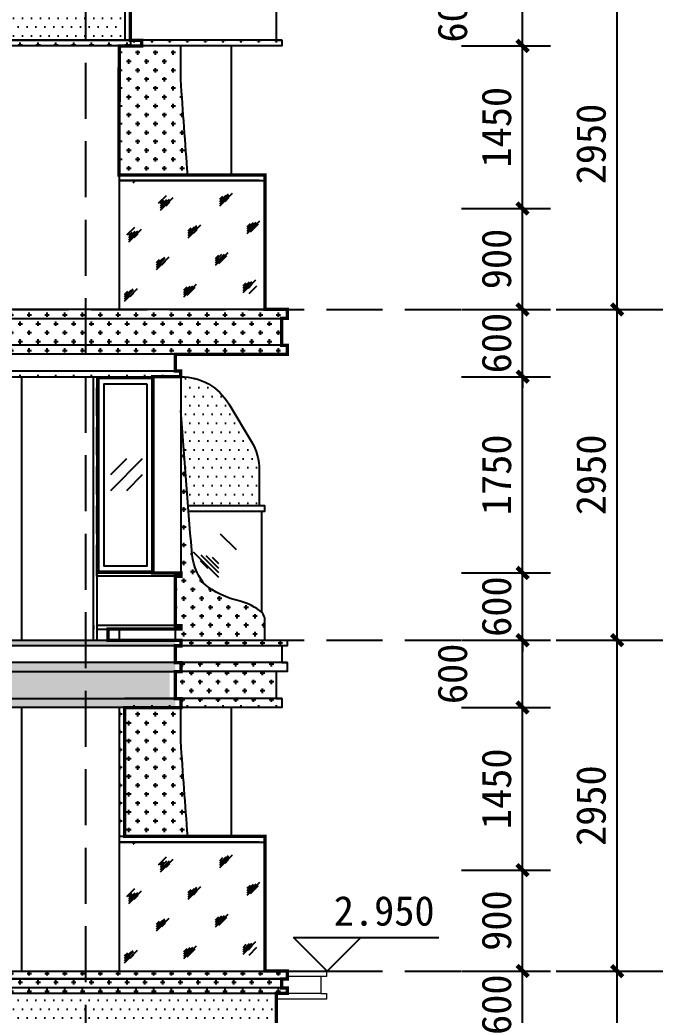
# Model space of a CAD drawing. Extents: x 646072 to 1012572, y -46617 to 16093.
# Drawn here: x 898382 to 904048, y -32995 to -24120 of the extents above; entities that cross this region are included whole.
import ezdxf

# ---------------------------------------------------------------- set-up
doc = ezdxf.new("R2010")
doc.units = 0
doc.header["$LTSCALE"] = 1000
doc.header["$MEASUREMENT"] = 0
for name, pattern in [('3#楼-HZS$0$3#楼-HZS$0$__DASH', [0.35, 0.25, -0.1]), ('3#楼-HZS$0$DOTE', [2.42, 2, -0.2, 0.02, -0.2]), ('DASH', [0.35, 0.25, -0.1])]:
    doc.linetypes.add(name, pattern=pattern)
doc.layers.get('Defpoints').update_dxf_attribs({"color": 4, "linetype": 'DASH'})
for name, color, linetype in [('3#楼-HZS$0$0-金属铝板（剖）', 7, 'Continuous'), ('3#楼-HZS$0$3#楼-HZS$0$00-看线', 251, 'Continuous'), ('3#楼-HZS$0$3#楼-HZS$0$00-立面灰色金属看线', 252, 'Continuous'), ('3#楼-HZS$0$3#楼-HZS$0$00-立面米色看线', 31, 'Continuous'), ('3#楼-HZS$0$3#楼-HZS$0$0923调整', 6, 'Continuous'), ('3#楼-HZS$0$3#楼-HZS$0$A-LINE-浅灰色铝板幕墙-填充', 115, 'Continuous'), ('3#楼-HZS$0$3#楼-HZS$0$DIM_ELEV', 3, 'Continuous'), ('3#楼-HZS$0$3#楼-HZS$0$DOTE', 1, '3#楼-HZS$0$DOTE'), ('3#楼-HZS$0$3#楼-HZS$0$ELEV-WIND', 4, 'Continuous'), ('3#楼-HZS$0$3#楼-HZS$0$PUB_DIM', 3, 'Continuous'), ('3#楼-HZS$0$3#楼-HZS$0$PUB_TEXT', 7, 'Continuous'), ('3#楼-HZS$0$3#楼-HZS$0$RAIL', 163, 'Continuous'), ('3#楼-HZS$0$3#楼-HZS$0$WINDOW', 4, 'Continuous'), ('3#楼-HZS$0$3#楼-HZS$0$填充-浅黄色铝板', 30, 'Continuous'), ('3#楼-HZS$0$3#楼-HZS$0$填充-玻璃', 150, 'Continuous'), ('3#楼-HZS$0$3#楼-HZS$0$填充-银白色铝板', 115, 'Continuous')]:
    doc.layers.add(name, color=color, linetype=linetype)
doc.layers.add('3#楼-HZS$0$3#楼-HZS$0$1#2#住宅楼 平面图$0$A-00-15-1#-PM-2F$0$00-装饰-看', color=46, linetype='Continuous', lineweight=5)
doc.styles.add('3#楼-HZS$0$3#楼-HZS$0$_TCH_DIM', font='')
doc.styles.add('3#楼-HZS$0$3#楼-HZS$0$_TCH_DIM_T3', font='')
doc.styles.get('3#楼-HZS$0$3#楼-HZS$0$_TCH_DIM').set_extended_font_data('SimSun')
doc.styles.get('3#楼-HZS$0$3#楼-HZS$0$_TCH_DIM_T3').set_extended_font_data('SimSun')
doc.dimstyles.new('3#楼-HZS$0$3#楼-HZS$0$_TCH_ARCH&&100', dxfattribs={"dimtxt": 264.345992, "dimasz": 100, "dimexe": 250, "dimexo": 300, "dimgap": 100, "dimtad": 1, "dimdec": 0, "dimzin": 0, "dimdsep": 46, "dimtxsty": '3#楼-HZS$0$3#楼-HZS$0$_TCH_DIM_T3', "dimblk": '3#楼-HZS$0$3#楼-HZS$0$_ArchTick', "dimcen": 0.09, "dimclrt": 7, "dimazin": 2, "dimtfac": 1, "dimtdec": 0, "dimtix": 1, "dimtmove": 2, "dimatfit": 3, "dimfxl": 100, "dimtolj": 1, "dimtzin": 0, "dimarcsym": 0})
pattern_1 = [(0, (0, 0), (79.375, 79.375), [39.6875, -119.0625]), (90, (19.84, -19.84), (-79.375, 79.375), [39.6875, -119.0625])]

# ---------------------------------------------------------------- blocks, each defined once
blk = doc.blocks.new('3#楼-HZS$0$3#楼-HZS$0$tytutyuiytiuty')
at = {"layer": '3#楼-HZS$0$3#楼-HZS$0$ELEV-WIND', "color": 8, "linetype": '3#楼-HZS$0$3#楼-HZS$0$__DASH'}
blk.add_lwpolyline([(147924.4, -250027.8), (147424.4, -250027.8), (147424.4, -251777.8), (147924.4, -251777.8)], close=True, dxfattribs=at)
at = {"layer": '3#楼-HZS$0$3#楼-HZS$0$ELEV-WIND'}
for points in [[(147424.4, -250042.8), (147909.4, -250042.8), (147909.4, -251762.8), (147424.4, -251762.8)], [(147474.4, -250092.8), (147859.4, -250092.8), (147859.4, -251712.8), (147474.4, -251712.8)]]:
    blk.add_lwpolyline(points, close=True, dxfattribs=at)
blk = doc.blocks.new('3#楼-HZS$0$3#楼-HZS$0$ytrhgff')
at = {"color": 8, "elevation": 0}
for points in [[(237774.1, -156602.3), (238124.1, -156602.3), (238124.1, -156652.3), (238074.1, -156652.3), (238074.1, -156802.3), (238124.1, -156802.3), (238124.1, -156852.3), (237674.1, -156852.3)], [(238074.1, -156652.3), (237774.1, -156652.3)], [(238074.1, -156802.3), (237774.1, -156802.3)]]:
    blk.add_lwpolyline(points, dxfattribs=at)
blk = doc.blocks.new('3#楼-HZS$0$3#楼-HZS$0$sz0fg4+df980j')
at = {"layer": '3#楼-HZS$0$3#楼-HZS$0$填充-浅黄色铝板'}
h = blk.add_hatch(dxfattribs=at)
h.set_pattern_fill('CROSS', color=250, scale=50)
h.set_pattern_definition([(0, (-1726747.75, 153735.96), (79.375, 79.375), [39.6875, -119.0625]), (90, (-1726727.905, 153716.12), (-79.375, 79.375), [39.6875, -119.0625])])
h.paths.add_polyline_path([(50, 5950), (1400, 5950), (1400, 5900), (50, 5900)])
h = blk.add_hatch(dxfattribs=at)
h.set_pattern_fill('CROSS', color=250, scale=50)
h.set_pattern_definition([(0, (-1125274.92, 45994), (79.375, 79.375), [39.6875, -119.0625]), (90, (-1125255.075, 45974.16), (-79.375, 79.375), [39.6875, -119.0625])])
edge = h.paths.add_edge_path()
edge.add_line((888.2, 4750), (1499.9, 4750))
edge.add_line((1499.9, 4750), (1499.9, 5900))
edge.add_line((1499.9, 5900), (950, 5900))
edge.add_line((950, 5900), (950, 5600))
edge.add_arc((-117825.4, 13814), 119059.1, 355.633813, 356.043929, ccw=False)
h = blk.add_hatch(dxfattribs=at)
h.set_pattern_fill('CROSS', color=250, scale=50)
h.set_pattern_definition([(0, (-1126718.565, 40094.04), (79.375, 79.375), [39.6875, -119.0625]), (90, (-1126698.72, 40074.195), (-79.375, 79.375), [39.6875, -119.0625])])
edge = h.paths.add_edge_path()
edge.add_line((949.5, 2700), (949.5, 1170))
edge.add_line((949.5, 1170), (1000, 1170))
edge.add_line((1000, 1170), (1000, 730))
edge.add_line((1000, 730), (950, 730))
edge.add_line((950, 730), (950, 700))
edge.add_line((950, 700), (1000, 700))
edge.add_line((1000, 700), (1000, 600))
edge.add_line((1000, 600), (199.5, 600))
edge.add_line((199.5, 600), (199.5, 800))
edge.add_arc((394.3, 721.6), 210, 502.4596, 518.06381, ccw=False)
edge.add_arc((544.1, 470.5), 493.7, 464.66281, 489.84925, ccw=False)
edge.add_arc((271.7, 1661.3), 728.2, 281.67877, 310.73664)
edge.add_arc((327.5, 1426.2), 525.6, 322.94713, 357.14863)
edge.add_arc((-117826, 10914.1), 119059.1, 355.416594, 356.043929)
h = blk.add_hatch(dxfattribs=at)
h.set_pattern_fill('CROSS', color=250, scale=50)
h.set_pattern_definition([(0, (-845321.5, 32553), (79.375, 79.375), [39.6875, -119.0625]), (90, (-845301.655, 32533.15), (-79.375, 79.375), [39.6875, -119.0625])])
h.paths.add_polyline_path([(950, 550), (0, 550), (0, 600), (950, 600)])
h = blk.add_hatch(dxfattribs=at)
h.set_pattern_fill('CROSS', color=250, scale=50)
h.set_pattern_definition([(0, (-845321.5, 32603), (79.375, 79.375), [39.6875, -119.0625]), (90, (-845301.655, 32583.15), (-79.375, 79.375), [39.6875, -119.0625])])
h.paths.add_polyline_path([(0, 400), (0, 320), (100, 320), (100, 80), (50, 80), (50, 0), (950, 0), (950, 80), (1000, 80), (1000, 320), (950, 320), (950, 400)])
h = blk.add_hatch(dxfattribs=at)
h.set_pattern_fill('CROSS', color=250, scale=50)
h.set_pattern_definition([(0, (-1726747.75, 147785.96), (79.375, 79.375), [39.6875, -119.0625]), (90, (-1726727.905, 147766.12), (-79.375, 79.375), [39.6875, -119.0625])])
h.paths.add_polyline_path([(50, 50), (1400, 50), (1400, 0), (50, 0)])
h = blk.add_hatch(dxfattribs=at)
h.set_pattern_fill('CROSS', color=250, scale=50)
h.set_pattern_definition([(0, (-1125274.92, 40094), (79.375, 79.375), [39.6875, -119.0625]), (90, (-1125255.075, 40074.16), (-79.375, 79.375), [39.6875, -119.0625])])
edge = h.paths.add_edge_path()
edge.add_line((888.2, -1150), (1499.9, -1150))
edge.add_line((1499.9, -1150), (1499.9, 0))
edge.add_line((1499.9, 0), (950, 0))
edge.add_line((950, 0), (950, -300))
edge.add_arc((-117825.4, 7914), 119059.1, 355.633813, 356.043929, ccw=False)
at = {"layer": '3#楼-HZS$0$3#楼-HZS$0$填充-玻璃'}
h = blk.add_hatch(dxfattribs=at)
h.set_pattern_fill('玻璃1', color=250, scale=100)
h.set_pattern_definition([(45, (-845321.5, 32643), (-489.8836, 489.8836), [224, -576]), (45, (-845225.5, 32683), (-489.8836, 489.8836), [96, -704]), (45, (-845321.5, 32683), (-489.8836, 489.8836), [160, -640]), (45, (-845273.5, 32643), (537.40115, -537.40115), [200, -600]), (45, (-845321.5, 32603), (-489.8836, 489.8836), [320, -480]), (45, (-845321.5, 32723), (-489.8836, 489.8836), [80, -720])])
h.paths.add_polyline_path([(881, 1750), (230, 1750), (230, 851.4, -0.108835), (419.1, 948.1, 0.127473), (746.9, 1109.5, 0.15035), (852.4, 1400, 0.000797)])
at = {"layer": '3#楼-HZS$0$3#楼-HZS$0$填充-银白色铝板'}
h = blk.add_hatch(dxfattribs=at)
h.set_pattern_fill('DOTS', color=250, scale=50)
h.set_pattern_definition([(0, (-1726747.75, 147702.9), (39.6875, 79.375), [0, -79.375])])
edge = h.paths.add_edge_path()
edge.add_arc((950, 2450), 500, 90, 148.96903)
edge.add_line((521.6, 2707.8), (321, 2374.4))
edge.add_arc((749.5, 2116.6), 500, 148.96903, 180)
edge.add_line((249.5, 2116.6), (249.5, 1800))
edge.add_line((249.5, 1800), (885, 1800))
edge.add_arc((4126.3, 1793.2), 3241.3, 171.26, 179.87903, ccw=False)
edge.add_arc((5344.2, 2436.3), 4424.1, 173.33244, 181.95146, ccw=False)
at = {"layer": '3#楼-HZS$0$3#楼-HZS$0$00-看线'}
for p, q in [((950, 5600), (950, 5900)), ((950, -300), (950, 0))]:
    blk.add_line(p, q, dxfattribs=at)
for points in [[(1000, 6500), (0, 6500), (0, 6430), (50, 6430), (50, 6350), (0, 6350), (0, 6300), (100, 6300), (100, 5950), (50, 5950), (50, 5900), (1450.2, 5900)], [(500, 5900), (500, 4750)], [(230, 1750), (230, 851.4)], [(1000, 600), (0, 600), (0, 550), (50, 550), (50, 400), (0, 400), (0, 320), (100, 320), (100, 80), (50, 80), (50, 0), (1450.2, 0)], [(500, 0), (500, -1150)]]:
    blk.add_lwpolyline(points, dxfattribs=at)
at = {"layer": '3#楼-HZS$0$3#楼-HZS$0$00-看线', "elevation": 0}
for points in [[(50, 5950), (1450.2, 5950)], [(881, 1750), (200, 1750), (200, 1800), (885, 1800)], [(0, 550), (1000, 550)], [(0, 400), (1000, 400)], [(50, 80), (1450.2, 80)]]:
    blk.add_lwpolyline(points, dxfattribs=at)
at = {"layer": '3#楼-HZS$0$3#楼-HZS$0$00-看线'}
for points in [[(888.2, 4750, 0.001789), (950, 5600), (950, 5600), (950, 5600)], [(199.5, 600), (199.5, 800, -0.007705), (199.5, 800, -0.068192), (227.7, 849.5, -0.110341), (419.1, 948.1), (419.1, 948.1), (419.1, 948.1, 0.127473), (746.9, 1109.5), (746.9, 1109.5, 0.15035), (852.4, 1400, 0.002846), (949.5, 2650), (949.5, 2650), (949.5, 2650)], [(888.2, -1150, 0.001789), (950, -300), (950, -300), (950, -300)]]:
    blk.add_lwpolyline(points, format="xyb", dxfattribs=at)
at = {"layer": '3#楼-HZS$0$3#楼-HZS$0$00-看线', "color": 250}
blk.add_lwpolyline([(950, 2950), (950, 1170), (1000, 1170), (1000, 730), (950, 730), (950, 700), (1000, 700), (1000, 600), (199.5, 600)], dxfattribs=at)
at = {"layer": '3#楼-HZS$0$3#楼-HZS$0$00-看线', "elevation": 0}
blk.add_lwpolyline([(950, 2950, 0.263134), (521.6, 2707.8), (321, 2374.4, 0.136232), (249.5, 2116.6), (249.5, 1800)], format="xyb", dxfattribs=at)
at = {"layer": '3#楼-HZS$0$3#楼-HZS$0$00-看线', "color": 250, "elevation": 0}
blk.add_lwpolyline([(0, 320), (1000, 320)], dxfattribs=at)
blk = doc.blocks.new('3#楼-HZS$0$3#楼-HZS$0$d+f9g5j04+9k0')
at = {"color": 7, "const_width": 30}
blk.add_lwpolyline([(427708.2, -1115.7), (427708.2, -1465.7), (427608.2, -1465.7), (427608.2, -1515.7), (427808.2, -1515.7), (427809.2, -2665.7), (426507.9, -2665.7), (426507.9, -3865.7), (426308.6, -3865.7), (426308.6, -3945.7), (426358.6, -3945.7), (426358.6, -4185.7), (426308.6, -4185.7), (426308.6, -4265.7), (427308.7, -4265.7), (427308.7, -4415.7), (427258.7, -4415.7), (427258.7, -4465.7), (427508.2, -4465.7), (427508.2, -6215.7), (427258.2, -6215.7), (427258.2, -6245.7), (427307.9, -6245.7), (427307.9, -6685.7), (427257.9, -6685.7), (427257.9, -6715.7), (427908, -6715.7), (427908, -6815.5), (427257.9, -6815.5), (427257.9, -6865.7), (427307.9, -6865.7), (427307.9, -7015.7), (427257.9, -7015.7), (427257.9, -7095.7), (427307.9, -7095.7), (427307.9, -7335.7), (427257.9, -7335.7), (427257.9, -7415.7), (427758.2, -7415.7), (427758.2, -8565.7), (426507.9, -8565.7), (426507.9, -9765.7), (426308.3, -9765.7), (426308.3, -9835.7), (426357.9, -9835.7), (426357.9, -9915.7), (426308.3, -9915.7), (426308.3, -9965.7), (426407.9, -9965.7), (426407.9, -10315.7)], dxfattribs=at)
blk = doc.blocks.new('3#楼-HZS$0$3#楼-HZS$0$+sdfg5+sd8j5')
at = {"color": 8, "elevation": 0}
for points in [[(859987.3, -30386.6), (859845.9, -30528)], [(860128.8, -30386.6), (859845.9, -30669.4)], [(860128.8, -30528), (859987.3, -30669.4)]]:
    blk.add_lwpolyline(points, dxfattribs=at)
blk = doc.blocks.new('3#楼-HZS$0$jjhgjgkiyuiy')
at = {"layer": '3#楼-HZS$0$3#楼-HZS$0$A-LINE-浅灰色铝板幕墙-填充'}
h = blk.add_hatch(dxfattribs=at)
h.set_pattern_fill('DOTS', color=256, scale=50)
h.set_pattern_definition([(0, (0, -11800), (39.6875, 79.375), [0, -79.375])])
h.paths.add_polyline_path([(894417.3, 35448.2), (899367.4, 35448.2), (899367.4, 35098.2), (894417.3, 35098.2)])
h = blk.add_hatch(dxfattribs=at)
h.set_pattern_fill('DOTS', color=256, scale=50)
h.set_pattern_definition([(0, (0, 0), (39.6875, 79.375), [0, -79.375])])
h.paths.add_polyline_path([(894717.4, 26248.2), (894717.4, 26348.2), (898667.4, 26348.2), (898667.4, 26248.2), (900667.3, 26248.2), (900667.3, 26598.2), (894417.3, 26598.2), (894417.3, 26248.2)])
at = {"layer": '3#楼-HZS$0$3#楼-HZS$0$填充-浅黄色铝板'}
h = blk.add_hatch(dxfattribs=at)
h.set_pattern_fill('CROSS', color=30, scale=50)
h.set_pattern_definition([(0, (0, -11800), (79.375, 79.375), [39.6875, -119.0625]), (90, (19.84, -11819.84), (-79.375, 79.375), [39.6875, -119.0625])])
h.paths.add_polyline_path([(894417.3, 35648.2), (899817.4, 35648.2), (899817.4, 35578.2), (894417.3, 35578.2)])
h.paths.add_polyline_path([(894417.3, 35578.2), (899767.4, 35578.2), (899767.4, 35498.2), (894417.3, 35498.2)])
h.paths.add_polyline_path([(894417.3, 35498.2), (899817.4, 35498.2), (899817.4, 35448.2), (899367.4, 35448.2), (894417.3, 35448.2)])
h.paths.add_polyline_path([(894417.3, 35098.2), (899367.4, 35098.2), (899367.4, 35048.2), (894417.3, 35048.2)])
h = blk.add_hatch(dxfattribs=at)
h.set_pattern_fill('CROSS', color=30, scale=50)
h.set_pattern_definition(pattern_1)
h.paths.add_polyline_path([(894337.3, 35048.2), (894417.3, 35048.2), (894417.3, 33624.6), (894417.3, 32998.2, 0.414214), (894717.3, 32698.2), (900767.3, 32698.2), (900767.3, 32618.2), (894717.3, 32618.2, -0.414214), (894337.3, 32998.2), (894337.3, 33624.6)], flags=17)
h.paths.add_polyline_path([(894097.3, 33624.6), (894097.3, 35048.2), (894337.3, 35048.2), (894337.3, 33624.6), (894337.3, 32998.2, 0.414214), (894717.3, 32618.2), (900717.3, 32618.2), (900717.3, 32378.2), (894717.3, 32378.2, -0.414214), (894097.3, 32998.2)], flags=17)
h.paths.add_polyline_path([(894017.3, 32998.2), (894017.3, 33624.6), (894017.3, 35048.2), (894097.3, 35048.2), (894097.3, 33624.6), (894097.3, 32998.2, 0.414214), (894717.3, 32378.2), (900717.3, 32378.2), (900767.3, 32378.2), (900767.3, 32298.2), (899817.3, 32298.2), (894717.3, 32298.2, -0.414214)])
h.paths.add_polyline_path([(894017.3, 32798.2), (894017.3, 32998.2, 0.116582), (894091.4, 32684.8, 0.36373), (894731.4, 32148.2), (899817.3, 32148.2), (899817.3, 32098.2), (894717.3, 32098.2, -0.414214)])
h = blk.add_hatch(dxfattribs=at)
h.set_pattern_fill('CROSS', color=30, scale=50)
h.set_pattern_definition(pattern_1)
edge = h.paths.add_edge_path()
edge.add_line((894717.3, 29748.2), (899767.3, 29748.2))
edge.add_line((899767.3, 29748.2), (899767.3, 29698.2))
edge.add_line((899767.3, 29698.2), (894731.4, 29698.2))
edge.add_arc((894731.4, 29048.2), 650, 90, 169.9513)
edge.add_arc((894717.3, 28848.2), 700, 153.40147, 180)
edge.add_line((894017.3, 28848.2), (894017.3, 29048.2))
edge.add_arc((894717.3, 29048.2), 700, 90, 180, ccw=False)
edge = h.paths.add_edge_path(flags=17)
edge.add_line((894337.3, 23748.2), (894097.3, 23748.2))
edge.add_line((894097.3, 23748.2), (894097.3, 28848.2))
edge.add_arc((894717.3, 28848.2), 620, 90, 180, ccw=False)
edge.add_line((894717.3, 29468.2), (899717.3, 29468.2))
edge.add_line((899717.3, 29468.2), (899717.3, 29228.2))
edge.add_line((899717.3, 29228.2), (894717.3, 29228.2))
edge.add_arc((894717.3, 28848.2), 380, 90, 180)
edge.add_line((894337.3, 28848.2), (894337.3, 23748.2))
edge = h.paths.add_edge_path(flags=17)
edge.add_line((894417.3, 23748.2), (894337.3, 23748.2))
edge.add_line((894337.3, 23748.2), (894337.3, 28848.2))
edge.add_arc((894717.3, 28848.2), 380, 90, 180, ccw=False)
edge.add_line((894717.3, 29228.2), (899767.3, 29228.2))
edge.add_line((899767.3, 29228.2), (899767.3, 29148.2))
edge.add_line((899767.3, 29148.2), (894717.3, 29148.2))
edge.add_arc((894717.3, 28848.2), 300, 90, 180)
edge.add_line((894417.3, 28848.2), (894417.3, 23748.2))
edge = h.paths.add_edge_path()
edge.add_line((894097.3, 23748.2), (894017.3, 23748.2))
edge.add_line((894017.3, 23748.2), (894017.3, 28848.2))
edge.add_arc((894717.3, 28848.2), 700, 90, 180, ccw=False)
edge.add_line((894717.3, 29548.2), (899767.3, 29548.2))
edge.add_line((899767.3, 29548.2), (899767.3, 29468.2))
edge.add_line((899767.3, 29468.2), (894717.3, 29468.2))
edge.add_arc((894717.3, 28848.2), 620, 90, 180)
edge.add_line((894097.3, 28848.2), (894097.3, 23748.2))
h = blk.add_hatch(dxfattribs=at)
h.set_pattern_fill('CROSS', color=30, scale=50)
h.set_pattern_definition(pattern_1)
h.paths.add_polyline_path([(894417.3, 26648.2), (894417.3, 26728.2), (900717.3, 26728.2), (900717.3, 26648.2)])
h.paths.add_polyline_path([(894417.3, 26728.2), (894417.3, 26798.2), (900767.3, 26798.2), (900767.3, 26728.2)])
h.paths.add_polyline_path([(894417.3, 26598.2), (894417.3, 26648.2), (900767.3, 26648.2), (900767.3, 26598.2)])
at = {"layer": '3#楼-HZS$0$3#楼-HZS$0$填充-玻璃'}
h = blk.add_hatch(dxfattribs=at)
h.set_pattern_fill('玻璃1', color=150, scale=50)
h.set_pattern_definition([(45, (0, -17680), (-244.94179, 244.94179), [112, -288]), (45, (48, -17660), (-244.94179, 244.94179), [48, -352]), (45, (0, -17660), (-244.94179, 244.94179), [80, -320]), (45, (24, -17680), (268.70058, -268.70058), [100, -300]), (45, (0, -17700), (-244.94179, 244.94179), [160, -240]), (45, (0, -17640), (-244.94179, 244.94179), [40, -360])])
h.paths.add_polyline_path([(900567.3, 33848.2), (899267.4, 33848.2), (899267.4, 32698.2), (900567.3, 32698.2)])
h = blk.add_hatch(dxfattribs=at)
h.set_pattern_fill('玻璃1', color=150, scale=50)
h.set_pattern_definition([(45, (0, -23580), (-244.94179, 244.94179), [112, -288]), (45, (48, -23560), (-244.94179, 244.94179), [48, -352]), (45, (0, -23560), (-244.94179, 244.94179), [80, -320]), (45, (24, -23580), (268.70058, -268.70058), [100, -300]), (45, (0, -23600), (-244.94179, 244.94179), [160, -240]), (45, (0, -23540), (-244.94179, 244.94179), [40, -360])])
h.paths.add_polyline_path([(900567.3, 27948.2), (899267.4, 27948.2), (899267.4, 26798.2), (900567.3, 26798.2)])
blk = doc.blocks.new('3#楼-HZS$0$3#楼-HZS$0$_ArchTick')
at = {"color": 0, "linetype": 'ByBlock', "const_width": 0.4}
blk.add_lwpolyline([(-0.5, -0.5), (0.5, 0.5)], dxfattribs=at)
blk = doc.blocks.new('*D809')
at = {"layer": '3#楼-HZS$0$3#楼-HZS$0$PUB_DIM', "color": 0, "lineweight": -2, "transparency": 16777216}
for p, q in [((903165.8, -23751.8), (903959.5, -23751.8)), ((903709.5, -26701.8), (903709.5, -23751.8)), ((903165.8, -26701.8), (903959.5, -26701.8))]:
    blk.add_line(p, q, dxfattribs=at)
at = {"layer": 'Defpoints', "color": 0, "transparency": 16777216}
for p in [(902865.8, -23751.8), (903709.5, -23751.8), (902865.8, -26701.8)]:
    blk.add_point(p, dxfattribs=at)
at = {"layer": '3#楼-HZS$0$3#楼-HZS$0$PUB_DIM', "color": 0, "lineweight": -2, "transparency": 16777216, "xscale": 100, "yscale": 100, "zscale": 100}
for p, rotation in [((903709.5, -23751.8), 90), ((903709.5, -26701.8), 270)]:
    blk.add_blockref('3#楼-HZS$0$3#楼-HZS$0$_ArchTick', p, dxfattribs=dict(at, rotation=rotation))
at = {"layer": '3#楼-HZS$0$3#楼-HZS$0$PUB_DIM', "color": 7, "transparency": 16777216, "insert": (903477.3, -25226.8), "char_height": 264.35, "attachment_point": 5, "rotation": 90, "style": '3#楼-HZS$0$3#楼-HZS$0$_TCH_DIM_T3'}
blk.add_mtext('\\A1;2950', dxfattribs=at)
blk = doc.blocks.new('*D810')
at = {"layer": '3#楼-HZS$0$3#楼-HZS$0$PUB_DIM', "color": 0, "lineweight": -2, "transparency": 16777216}
for p, q in [((903165.8, -26701.8), (903959.5, -26701.8)), ((903709.5, -29651.8), (903709.5, -26701.8)), ((903165.8, -29651.8), (903959.5, -29651.8))]:
    blk.add_line(p, q, dxfattribs=at)
at = {"layer": 'Defpoints', "color": 0, "transparency": 16777216}
for p in [(902865.8, -26701.8), (903709.5, -26701.8), (902865.8, -29651.8)]:
    blk.add_point(p, dxfattribs=at)
at = {"layer": '3#楼-HZS$0$3#楼-HZS$0$PUB_DIM', "color": 0, "lineweight": -2, "transparency": 16777216, "xscale": 100, "yscale": 100, "zscale": 100}
for p, rotation in [((903709.5, -26701.8), 90), ((903709.5, -29651.8), 270)]:
    blk.add_blockref('3#楼-HZS$0$3#楼-HZS$0$_ArchTick', p, dxfattribs=dict(at, rotation=rotation))
at = {"layer": '3#楼-HZS$0$3#楼-HZS$0$PUB_DIM', "color": 7, "transparency": 16777216, "insert": (903477.3, -28176.8), "char_height": 264.35, "attachment_point": 5, "rotation": 90, "style": '3#楼-HZS$0$3#楼-HZS$0$_TCH_DIM_T3'}
blk.add_mtext('\\A1;2950', dxfattribs=at)
blk = doc.blocks.new('*D811')
at = {"layer": '3#楼-HZS$0$3#楼-HZS$0$PUB_DIM', "color": 0, "lineweight": -2, "transparency": 16777216}
for p, q in [((903165.8, -29651.8), (903959.5, -29651.8)), ((903709.5, -32601.8), (903709.5, -29651.8)), ((903165.8, -32601.8), (903959.5, -32601.8))]:
    blk.add_line(p, q, dxfattribs=at)
at = {"layer": 'Defpoints', "color": 0, "transparency": 16777216}
for p in [(902865.8, -29651.8), (903709.5, -29651.8), (902865.8, -32601.8)]:
    blk.add_point(p, dxfattribs=at)
at = {"layer": '3#楼-HZS$0$3#楼-HZS$0$PUB_DIM', "color": 0, "lineweight": -2, "transparency": 16777216, "xscale": 100, "yscale": 100, "zscale": 100}
for p, rotation in [((903709.5, -29651.8), 90), ((903709.5, -32601.8), 270)]:
    blk.add_blockref('3#楼-HZS$0$3#楼-HZS$0$_ArchTick', p, dxfattribs=dict(at, rotation=rotation))
at = {"layer": '3#楼-HZS$0$3#楼-HZS$0$PUB_DIM', "color": 7, "transparency": 16777216, "insert": (903477.3, -31126.8), "char_height": 264.35, "attachment_point": 5, "rotation": 90, "style": '3#楼-HZS$0$3#楼-HZS$0$_TCH_DIM_T3'}
blk.add_mtext('\\A1;2950', dxfattribs=at)
blk = doc.blocks.new('*D812')
at = {"layer": '3#楼-HZS$0$3#楼-HZS$0$PUB_DIM', "color": 0, "lineweight": -2, "transparency": 16777216}
for p, q in [((903165.8, -32601.8), (903959.5, -32601.8)), ((903709.5, -35551.8), (903709.5, -32601.8)), ((903165.8, -35551.8), (903959.5, -35551.8))]:
    blk.add_line(p, q, dxfattribs=at)
at = {"layer": 'Defpoints', "color": 0, "transparency": 16777216}
for p in [(902865.8, -32601.8), (903709.5, -32601.8), (902865.8, -35551.8)]:
    blk.add_point(p, dxfattribs=at)
at = {"layer": '3#楼-HZS$0$3#楼-HZS$0$PUB_DIM', "color": 0, "lineweight": -2, "transparency": 16777216, "xscale": 100, "yscale": 100, "zscale": 100}
for p, rotation in [((903709.5, -32601.8), 90), ((903709.5, -35551.8), 270)]:
    blk.add_blockref('3#楼-HZS$0$3#楼-HZS$0$_ArchTick', p, dxfattribs=dict(at, rotation=rotation))
at = {"layer": '3#楼-HZS$0$3#楼-HZS$0$PUB_DIM', "color": 7, "transparency": 16777216, "insert": (903477.3, -34076.8), "char_height": 264.35, "attachment_point": 5, "rotation": 90, "style": '3#楼-HZS$0$3#楼-HZS$0$_TCH_DIM_T3'}
blk.add_mtext('\\A1;2950', dxfattribs=at)
blk = doc.blocks.new('*D815')
at = {"layer": '3#楼-HZS$0$3#楼-HZS$0$PUB_DIM', "color": 0, "lineweight": -2, "transparency": 16777216}
for p, q in [((904009.5, -6051.8), (904803.1, -6051.8)), ((904553.1, -35651.8), (904553.1, -6051.8)), ((904009.5, -35651.8), (904803.1, -35651.8))]:
    blk.add_line(p, q, dxfattribs=at)
at = {"layer": 'Defpoints', "color": 0, "transparency": 16777216}
for p in [(903709.5, -6051.8), (904553.1, -6051.8), (903709.5, -35651.8)]:
    blk.add_point(p, dxfattribs=at)
at = {"layer": '3#楼-HZS$0$3#楼-HZS$0$PUB_DIM', "color": 0, "lineweight": -2, "transparency": 16777216, "xscale": 100, "yscale": 100, "zscale": 100}
for p, rotation in [((904553.1, -6051.8), 90), ((904553.1, -35651.8), 270)]:
    blk.add_blockref('3#楼-HZS$0$3#楼-HZS$0$_ArchTick', p, dxfattribs=dict(at, rotation=rotation))
at = {"layer": '3#楼-HZS$0$3#楼-HZS$0$PUB_DIM', "color": 7, "transparency": 16777216, "insert": (904321, -20851.8), "char_height": 264.35, "attachment_point": 5, "rotation": 90, "style": '3#楼-HZS$0$3#楼-HZS$0$_TCH_DIM_T3'}
blk.add_mtext('\\A1;29600', dxfattribs=at)
blk = doc.blocks.new('*D834')
at = {"layer": '3#楼-HZS$0$3#楼-HZS$0$PUB_DIM', "color": 0, "lineweight": -2, "transparency": 16777216}
for p, q in [((902322.1, -23751.8), (903115.8, -23751.8)), ((902865.8, -24351.8), (902865.8, -23751.8)), ((902322.1, -24351.8), (903115.8, -24351.8))]:
    blk.add_line(p, q, dxfattribs=at)
at = {"layer": 'Defpoints', "color": 0, "transparency": 16777216}
for p in [(902022.1, -23751.8), (902865.8, -23751.8), (902022.1, -24351.8)]:
    blk.add_point(p, dxfattribs=at)
at = {"layer": '3#楼-HZS$0$3#楼-HZS$0$PUB_DIM', "color": 0, "lineweight": -2, "transparency": 16777216, "xscale": 100, "yscale": 100, "zscale": 100}
for p, rotation in [((902865.8, -23751.8), 90), ((902865.8, -24351.8), 270)]:
    blk.add_blockref('3#楼-HZS$0$3#楼-HZS$0$_ArchTick', p, dxfattribs=dict(at, rotation=rotation))
at = {"layer": '3#楼-HZS$0$3#楼-HZS$0$PUB_DIM', "color": 7, "transparency": 16777216, "insert": (902240.8, -24051.8), "char_height": 264.35, "attachment_point": 5, "rotation": 90, "style": '3#楼-HZS$0$3#楼-HZS$0$_TCH_DIM_T3'}
blk.add_mtext('\\A1;600', dxfattribs=at)
blk = doc.blocks.new('*D835')
at = {"layer": '3#楼-HZS$0$3#楼-HZS$0$PUB_DIM', "color": 0, "lineweight": -2, "transparency": 16777216}
for p, q in [((902322.1, -24351.8), (903115.8, -24351.8)), ((902865.8, -25801.8), (902865.8, -24351.8)), ((902322.1, -25801.8), (903115.8, -25801.8))]:
    blk.add_line(p, q, dxfattribs=at)
at = {"layer": 'Defpoints', "color": 0, "transparency": 16777216}
for p in [(902022.1, -24351.8), (902865.8, -24351.8), (902022.1, -25801.8)]:
    blk.add_point(p, dxfattribs=at)
at = {"layer": '3#楼-HZS$0$3#楼-HZS$0$PUB_DIM', "color": 0, "lineweight": -2, "transparency": 16777216, "xscale": 100, "yscale": 100, "zscale": 100}
for p, rotation in [((902865.8, -24351.8), 90), ((902865.8, -25801.8), 270)]:
    blk.add_blockref('3#楼-HZS$0$3#楼-HZS$0$_ArchTick', p, dxfattribs=dict(at, rotation=rotation))
at = {"layer": '3#楼-HZS$0$3#楼-HZS$0$PUB_DIM', "color": 7, "transparency": 16777216, "insert": (902633.6, -25076.8), "char_height": 264.35, "attachment_point": 5, "rotation": 90, "style": '3#楼-HZS$0$3#楼-HZS$0$_TCH_DIM_T3'}
blk.add_mtext('\\A1;1450', dxfattribs=at)
blk = doc.blocks.new('*D836')
at = {"layer": '3#楼-HZS$0$3#楼-HZS$0$PUB_DIM', "color": 0, "lineweight": -2, "transparency": 16777216}
for p, q in [((902322.1, -25801.8), (903115.8, -25801.8)), ((902865.8, -26701.8), (902865.8, -25801.8)), ((902322.1, -26701.8), (903115.8, -26701.8))]:
    blk.add_line(p, q, dxfattribs=at)
at = {"layer": 'Defpoints', "color": 0, "transparency": 16777216}
for p in [(902022.1, -25801.8), (902865.8, -25801.8), (902022.1, -26701.8)]:
    blk.add_point(p, dxfattribs=at)
at = {"layer": '3#楼-HZS$0$3#楼-HZS$0$PUB_DIM', "color": 0, "lineweight": -2, "transparency": 16777216, "xscale": 100, "yscale": 100, "zscale": 100}
for p, rotation in [((902865.8, -25801.8), 90), ((902865.8, -26701.8), 270)]:
    blk.add_blockref('3#楼-HZS$0$3#楼-HZS$0$_ArchTick', p, dxfattribs=dict(at, rotation=rotation))
at = {"layer": '3#楼-HZS$0$3#楼-HZS$0$PUB_DIM', "color": 7, "transparency": 16777216, "insert": (902633.6, -26251.8), "char_height": 264.35, "attachment_point": 5, "rotation": 90, "style": '3#楼-HZS$0$3#楼-HZS$0$_TCH_DIM_T3'}
blk.add_mtext('\\A1;900', dxfattribs=at)
blk = doc.blocks.new('*D837')
at = {"layer": '3#楼-HZS$0$3#楼-HZS$0$PUB_DIM', "color": 0, "lineweight": -2, "transparency": 16777216}
for p, q in [((902865.8, -26701.8), (902865.8, -26601.8)), ((902322.1, -26701.8), (903115.8, -26701.8)), ((902865.8, -27301.8), (902865.8, -26701.8)), ((902322.1, -27301.8), (903115.8, -27301.8)), ((902865.8, -27301.8), (902865.8, -27401.8))]:
    blk.add_line(p, q, dxfattribs=at)
at = {"layer": 'Defpoints', "color": 0, "transparency": 16777216}
for p in [(902022.1, -26701.8), (902865.8, -26701.8), (902022.1, -27301.8)]:
    blk.add_point(p, dxfattribs=at)
at = {"layer": '3#楼-HZS$0$3#楼-HZS$0$PUB_DIM', "color": 0, "lineweight": -2, "transparency": 16777216, "xscale": 100, "yscale": 100, "zscale": 100}
for p, rotation in [((902865.8, -26701.8), 270), ((902865.8, -27301.8), 90)]:
    blk.add_blockref('3#楼-HZS$0$3#楼-HZS$0$_ArchTick', p, dxfattribs=dict(at, rotation=rotation))
at = {"layer": '3#楼-HZS$0$3#楼-HZS$0$PUB_DIM', "color": 7, "transparency": 16777216, "insert": (902633.6, -27001.8), "char_height": 264.35, "attachment_point": 5, "rotation": 90, "style": '3#楼-HZS$0$3#楼-HZS$0$_TCH_DIM_T3'}
blk.add_mtext('\\A1;600', dxfattribs=at)
blk = doc.blocks.new('*D838')
at = {"layer": '3#楼-HZS$0$3#楼-HZS$0$PUB_DIM', "color": 0, "lineweight": -2, "transparency": 16777216}
for p, q in [((902322.1, -27301.8), (903115.8, -27301.8)), ((902865.8, -29051.8), (902865.8, -27301.8)), ((902322.1, -29051.8), (903115.8, -29051.8))]:
    blk.add_line(p, q, dxfattribs=at)
at = {"layer": 'Defpoints', "color": 0, "transparency": 16777216}
for p in [(902022.1, -27301.8), (902865.8, -27301.8), (902022.1, -29051.8)]:
    blk.add_point(p, dxfattribs=at)
at = {"layer": '3#楼-HZS$0$3#楼-HZS$0$PUB_DIM', "color": 0, "lineweight": -2, "transparency": 16777216, "xscale": 100, "yscale": 100, "zscale": 100}
for p, rotation in [((902865.8, -27301.8), 90), ((902865.8, -29051.8), 270)]:
    blk.add_blockref('3#楼-HZS$0$3#楼-HZS$0$_ArchTick', p, dxfattribs=dict(at, rotation=rotation))
at = {"layer": '3#楼-HZS$0$3#楼-HZS$0$PUB_DIM', "color": 7, "transparency": 16777216, "insert": (902633.6, -28176.8), "char_height": 264.35, "attachment_point": 5, "rotation": 90, "style": '3#楼-HZS$0$3#楼-HZS$0$_TCH_DIM_T3'}
blk.add_mtext('\\A1;1750', dxfattribs=at)
blk = doc.blocks.new('*D839')
at = {"layer": '3#楼-HZS$0$3#楼-HZS$0$PUB_DIM', "color": 0, "lineweight": -2, "transparency": 16777216}
for p, q in [((902865.8, -29051.8), (902865.8, -28951.8)), ((902322.1, -29051.8), (903115.8, -29051.8)), ((902865.8, -29651.8), (902865.8, -29051.8)), ((902322.1, -29651.8), (903115.8, -29651.8)), ((902865.8, -29651.8), (902865.8, -29751.8))]:
    blk.add_line(p, q, dxfattribs=at)
at = {"layer": 'Defpoints', "color": 0, "transparency": 16777216}
for p in [(902022.1, -29051.8), (902865.8, -29051.8), (902022.1, -29651.8)]:
    blk.add_point(p, dxfattribs=at)
at = {"layer": '3#楼-HZS$0$3#楼-HZS$0$PUB_DIM', "color": 0, "lineweight": -2, "transparency": 16777216, "xscale": 100, "yscale": 100, "zscale": 100}
for p, rotation in [((902865.8, -29051.8), 270), ((902865.8, -29651.8), 90)]:
    blk.add_blockref('3#楼-HZS$0$3#楼-HZS$0$_ArchTick', p, dxfattribs=dict(at, rotation=rotation))
at = {"layer": '3#楼-HZS$0$3#楼-HZS$0$PUB_DIM', "color": 7, "transparency": 16777216, "insert": (902633.6, -29351.8), "char_height": 264.35, "attachment_point": 5, "rotation": 90, "style": '3#楼-HZS$0$3#楼-HZS$0$_TCH_DIM_T3'}
blk.add_mtext('\\A1;600', dxfattribs=at)
blk = doc.blocks.new('*D840')
at = {"layer": '3#楼-HZS$0$3#楼-HZS$0$PUB_DIM', "color": 0, "lineweight": -2, "transparency": 16777216}
for p, q in [((902322.1, -29651.8), (903115.8, -29651.8)), ((902865.8, -30251.8), (902865.8, -29651.8)), ((902322.1, -30251.8), (903115.8, -30251.8))]:
    blk.add_line(p, q, dxfattribs=at)
at = {"layer": 'Defpoints', "color": 0, "transparency": 16777216}
for p in [(902022.1, -29651.8), (902865.8, -29651.8), (902022.1, -30251.8)]:
    blk.add_point(p, dxfattribs=at)
at = {"layer": '3#楼-HZS$0$3#楼-HZS$0$PUB_DIM', "color": 0, "lineweight": -2, "transparency": 16777216, "xscale": 100, "yscale": 100, "zscale": 100}
for p, rotation in [((902865.8, -29651.8), 90), ((902865.8, -30251.8), 270)]:
    blk.add_blockref('3#楼-HZS$0$3#楼-HZS$0$_ArchTick', p, dxfattribs=dict(at, rotation=rotation))
at = {"layer": '3#楼-HZS$0$3#楼-HZS$0$PUB_DIM', "color": 7, "transparency": 16777216, "insert": (902240.8, -29951.8), "char_height": 264.35, "attachment_point": 5, "rotation": 90, "style": '3#楼-HZS$0$3#楼-HZS$0$_TCH_DIM_T3'}
blk.add_mtext('\\A1;600', dxfattribs=at)
blk = doc.blocks.new('*D841')
at = {"layer": '3#楼-HZS$0$3#楼-HZS$0$PUB_DIM', "color": 0, "lineweight": -2, "transparency": 16777216}
for p, q in [((902322.1, -30251.8), (903115.8, -30251.8)), ((902865.8, -31701.8), (902865.8, -30251.8)), ((902322.1, -31701.8), (903115.8, -31701.8))]:
    blk.add_line(p, q, dxfattribs=at)
at = {"layer": 'Defpoints', "color": 0, "transparency": 16777216}
for p in [(902022.1, -30251.8), (902865.8, -30251.8), (902022.1, -31701.8)]:
    blk.add_point(p, dxfattribs=at)
at = {"layer": '3#楼-HZS$0$3#楼-HZS$0$PUB_DIM', "color": 0, "lineweight": -2, "transparency": 16777216, "xscale": 100, "yscale": 100, "zscale": 100}
for p, rotation in [((902865.8, -30251.8), 90), ((902865.8, -31701.8), 270)]:
    blk.add_blockref('3#楼-HZS$0$3#楼-HZS$0$_ArchTick', p, dxfattribs=dict(at, rotation=rotation))
at = {"layer": '3#楼-HZS$0$3#楼-HZS$0$PUB_DIM', "color": 7, "transparency": 16777216, "insert": (902633.6, -30976.8), "char_height": 264.35, "attachment_point": 5, "rotation": 90, "style": '3#楼-HZS$0$3#楼-HZS$0$_TCH_DIM_T3'}
blk.add_mtext('\\A1;1450', dxfattribs=at)
blk = doc.blocks.new('*D842')
at = {"layer": '3#楼-HZS$0$3#楼-HZS$0$PUB_DIM', "color": 0, "lineweight": -2, "transparency": 16777216}
for p, q in [((902322.1, -31701.8), (903115.8, -31701.8)), ((902865.8, -32601.8), (902865.8, -31701.8)), ((902322.1, -32601.8), (903115.8, -32601.8))]:
    blk.add_line(p, q, dxfattribs=at)
at = {"layer": 'Defpoints', "color": 0, "transparency": 16777216}
for p in [(902022.1, -31701.8), (902865.8, -31701.8), (902022.1, -32601.8)]:
    blk.add_point(p, dxfattribs=at)
at = {"layer": '3#楼-HZS$0$3#楼-HZS$0$PUB_DIM', "color": 0, "lineweight": -2, "transparency": 16777216, "xscale": 100, "yscale": 100, "zscale": 100}
for p, rotation in [((902865.8, -31701.8), 90), ((902865.8, -32601.8), 270)]:
    blk.add_blockref('3#楼-HZS$0$3#楼-HZS$0$_ArchTick', p, dxfattribs=dict(at, rotation=rotation))
at = {"layer": '3#楼-HZS$0$3#楼-HZS$0$PUB_DIM', "color": 7, "transparency": 16777216, "insert": (902633.6, -32151.8), "char_height": 264.35, "attachment_point": 5, "rotation": 90, "style": '3#楼-HZS$0$3#楼-HZS$0$_TCH_DIM_T3'}
blk.add_mtext('\\A1;900', dxfattribs=at)
blk = doc.blocks.new('*D843')
at = {"layer": '3#楼-HZS$0$3#楼-HZS$0$PUB_DIM', "color": 0, "lineweight": -2, "transparency": 16777216}
for p, q in [((902865.8, -32601.8), (902865.8, -32501.8)), ((902322.1, -32601.8), (903115.8, -32601.8)), ((902865.8, -33201.8), (902865.8, -32601.8)), ((902322.1, -33201.8), (903115.8, -33201.8)), ((902865.8, -33201.8), (902865.8, -33301.8))]:
    blk.add_line(p, q, dxfattribs=at)
at = {"layer": 'Defpoints', "color": 0, "transparency": 16777216}
for p in [(902022.1, -32601.8), (902865.8, -32601.8), (902022.1, -33201.8)]:
    blk.add_point(p, dxfattribs=at)
at = {"layer": '3#楼-HZS$0$3#楼-HZS$0$PUB_DIM', "color": 0, "lineweight": -2, "transparency": 16777216, "xscale": 100, "yscale": 100, "zscale": 100}
for p, rotation in [((902865.8, -32601.8), 270), ((902865.8, -33201.8), 90)]:
    blk.add_blockref('3#楼-HZS$0$3#楼-HZS$0$_ArchTick', p, dxfattribs=dict(at, rotation=rotation))
at = {"layer": '3#楼-HZS$0$3#楼-HZS$0$PUB_DIM', "color": 7, "transparency": 16777216, "insert": (902633.6, -32901.8), "char_height": 264.35, "attachment_point": 5, "rotation": 90, "style": '3#楼-HZS$0$3#楼-HZS$0$_TCH_DIM_T3'}
blk.add_mtext('\\A1;600', dxfattribs=at)

msp = doc.modelspace()

# ---------------------------------------------------------------- linework, layer by layer
at = {"layer": '3#楼-HZS$0$3#楼-HZS$0$00-立面灰色金属看线'}
for points in [[(899267.4, -24351.8), (899267.4, -26701.8)], [(898397.4, -27301.8), (898397.4, -29651.8)], [(899037.4, -29651.8), (899037.4, -27301.8)], [(899067.4, -27301.8), (899067.4, -29651.8)], [(899767.4, -29521.8), (899767.4, -29081.8)], [(899037.4, -29521.8), (899037.4, -29551.8)], [(899067.4, -29551.8), (899817.4, -29551.8), (899817.4, -29521.8), (899067.4, -29521.8)], [(899267.4, -29551.8), (899267.4, -29651.8)], [(898397.4, -30251.8), (898397.4, -32601.8)], [(899267.4, -30251.8), (899267.4, -32601.8)]]:
    msp.add_lwpolyline(points, dxfattribs=at)
msp.add_lwpolyline([(899067.4, -29081.8), (899067.4, -29051.8), (899817.4, -29051.8), (899817.4, -29081.8)], close=True, dxfattribs=at)
at = {"layer": '3#楼-HZS$0$3#楼-HZS$0$00-立面米色看线'}
for points in [[(900717.3, -27021.8), (894667.3, -27021.8, -0.414214), (894047.3, -26401.8), (894047.3, -25775.4), (894047.3, -4351.8, -0.414214), (894667.3, -3731.8), (899817.3, -3731.8), (899817.3, -3651.8), (894667.3, -3651.8, 0.414214), (893967.3, -4351.8), (893967.3, -25775.4)], [(899817.3, -27101.8), (894667.3, -27101.8, -0.414214), (893967.3, -26401.8), (893967.3, -25775.4)], [(893967.3, -26401.8), (893967.3, -26601.8, 0.414214), (894667.3, -27301.8), (899817.3, -27301.8), (899817.3, -27251.8), (894681.4, -27251.8, -0.36373), (894041.4, -26715.2, -0.36373)], [(893967.3, -30851.8), (893967.3, -30351.8, -0.414214), (894667.3, -29651.8), (899817.3, -29651.8), (899817.3, -29701.8), (894681.4, -29701.8, 0.36373), (894041.4, -30238.4, 0.36373)], [(899767.3, -29851.8), (894667.3, -29851.8, 0.414214), (893967.3, -30551.8), (893967.3, -35601.8)], [(894047.3, -35601.8), (894047.3, -30551.8, -0.414214), (894667.3, -29931.8), (899767.3, -29931.8)], [(894287.3, -35601.8), (894287.3, -30551.8, -0.414214), (894667.3, -30171.8), (899817.3, -30171.8), (899817.3, -30251.8), (894667.3, -30251.8, 0.414214), (894367.3, -30551.8), (894367.3, -35601.8)]]:
    msp.add_lwpolyline(points, format="xyb", dxfattribs=at)
msp.add_lwpolyline([(894667.3, -26701.8, -0.414214), (894367.3, -26401.8), (894367.3, -25775.4), (894367.3, -4351.8, -0.414214), (894667.3, -4051.8), (899817.3, -4051.8), (899817.3, -3971.8), (894667.3, -3971.8, 0.414214), (894287.3, -4351.8), (894287.3, -25775.4), (894287.3, -26401.8, 0.414214), (894667.3, -26781.8), (900767.3, -26781.8), (900767.3, -26701.8)], format="xyb", close=True, dxfattribs=at)
for points in [[(894367.3, -23821.8), (899767.4, -23821.8), (899767.4, -23901.8), (899817.4, -23901.8), (899817.4, -23951.8), (899317.4, -23951.8), (899317.4, -24301.8), (894367.3, -24301.8)], [(894367.3, -24301.8), (899367.4, -24301.8), (899367.4, -24351.8), (894367.3, -24351.8)], [(894967.3, -26781.8), (900717.3, -26781.8), (900717.3, -27021.8), (900767.3, -27021.8), (900767.3, -27101.8), (899817.3, -27101.8)], [(899767.4, -27251.8), (899767.4, -27101.8)], [(899817.3, -29651.8), (899817.3, -29701.8), (899767.3, -29701.8), (899767.3, -29851.8), (899817.3, -29851.8), (899817.3, -29931.8), (899767.3, -29931.8), (899767.3, -30171.8), (899817.3, -30171.8), (899817.3, -30251.8)], [(894367.3, -32601.8), (900767.3, -32601.8), (900767.3, -32671.8), (894367.3, -32671.8)], [(894367.3, -32671.8), (900717.3, -32671.8), (900717.3, -32751.8), (900767.3, -32751.8), (900767.3, -32801.8), (900667.3, -32801.8), (900667.3, -33151.8), (894367.3, -33151.8)], [(900717.3, -32751.8), (894367.3, -32751.8)], [(900667.3, -32801.8), (894367.3, -32801.8)]]:
    msp.add_lwpolyline(points, dxfattribs=at)
at = {"layer": '3#楼-HZS$0$3#楼-HZS$0$DIM_ELEV'}
for p, q in [((901122.6, -32601.8), (900822.6, -32301.8)), ((900822.6, -32301.8), (902118.6, -32301.8)), ((901122.6, -32601.8), (901422.6, -32301.8)), ((900422.6, -32601.8), (901422.6, -32601.8))]:
    msp.add_line(p, q, dxfattribs=at)
at = {"layer": '3#楼-HZS$0$3#楼-HZS$0$DOTE', "linetype": '3#楼-HZS$0$3#楼-HZS$0$__DASH', "ltscale": 2}
for p, q in [((898966.9, -2101.8, 0), (898966.9, -37215.3, 0)), ((876616.5, -26701.8), (909102.1, -26701.8)), ((876616.5, -29651.8), (909102.1, -29651.8)), ((876616.5, -32601.8), (909102.1, -32601.8))]:
    msp.add_line(p, q, dxfattribs=at)
at = {"layer": '3#楼-HZS$0$3#楼-HZS$0$RAIL'}
for points in [[(900517.3, -25501.8), (899266.3, -25501.8)], [(900517.3, -25551.8), (899266.3, -25551.8)], [(900517.3, -31401.8), (899266.3, -31401.8)], [(900517.3, -31451.8), (899266.3, -31451.8)]]:
    msp.add_lwpolyline(points, dxfattribs=at)
for points in [[(900567.3, -25501.8), (899266.3, -25501.8), (899266.3, -25551.8), (900567.3, -25551.8)], [(900567.3, -31401.8), (899266.3, -31401.8), (899266.3, -31451.8), (900567.3, -31451.8)]]:
    msp.add_lwpolyline(points, close=True, dxfattribs=at)
at = {"layer": '3#楼-HZS$0$3#楼-HZS$0$WINDOW'}
for points in [[(900567.3, -25551.8), (900567.3, -26701.8)], [(900567.3, -31451.8), (900567.3, -32601.8)]]:
    msp.add_lwpolyline(points, dxfattribs=at)

# ---------------------------------------------------------------- block references
at = {"color": 2, "xscale": -1}
msp.add_blockref('3#楼-HZS$0$3#楼-HZS$0$d+f9g5j04+9k0', (1327076.2, -22836.1), dxfattribs=at)
at = {"xscale": -1}
msp.add_blockref('3#楼-HZS$0$3#楼-HZS$0$sz0fg4+df980j', (900767.3, -30251.8), dxfattribs=at)
msp.add_blockref('3#楼-HZS$0$3#楼-HZS$0$+sdfg5+sd8j5', (39345, 2351.2, 0))
at = {"layer": '3#楼-HZS$0$0-金属铝板（剖）'}
msp.add_blockref('3#楼-HZS$0$jjhgjgkiyuiy', (0, -59400), dxfattribs=at)
at = {"layer": '3#楼-HZS$0$3#楼-HZS$0$0923调整', "extrusion": (0, 0, -1), "zscale": -1}
msp.add_blockref('3#楼-HZS$0$3#楼-HZS$0$tytutyuiytiuty', (-1046991.8, 222726), dxfattribs=at)
at = {"layer": '3#楼-HZS$0$3#楼-HZS$0$1#2#住宅楼 平面图$0$A-00-15-1#-PM-2F$0$00-装饰-看'}
msp.add_blockref('3#楼-HZS$0$3#楼-HZS$0$ytrhgff', (662993.2, 124000.5, 0), dxfattribs=at)

# ---------------------------------------------------------------- texts
at = {"layer": '3#楼-HZS$0$3#楼-HZS$0$PUB_TEXT', "color": 7, "style": '3#楼-HZS$0$3#楼-HZS$0$_TCH_DIM'}
msp.add_text('2.950', height=264.35, dxfattribs=at).set_placement((901181.9, -32196.8))

# ---------------------------------------------------------------- dimensions: what is measured, and where the dimension line sits
at = {"layer": '3#楼-HZS$0$3#楼-HZS$0$PUB_DIM'}
for p1, p2, picture, middle in [((903709.5, -35651.8), (903709.5, -6051.8), '*D815', (904321, -20851.8)), ((902865.8, -26701.8), (902865.8, -23751.8), '*D809', (903477.3, -25226.8)), ((902022.1, -25801.8), (902022.1, -24351.8), '*D835', (902633.6, -25076.8)), ((902022.1, -26701.8), (902022.1, -25801.8), '*D836', (902633.6, -26251.8)), ((902022.1, -27301.8), (902022.1, -26701.8), '*D837', (902633.6, -27001.8)), ((902865.8, -29651.8), (902865.8, -26701.8), '*D810', (903477.3, -28176.8)), ((902022.1, -29051.8), (902022.1, -27301.8), '*D838', (902633.6, -28176.8)), ((902022.1, -29651.8), (902022.1, -29051.8), '*D839', (902633.6, -29351.8)), ((902865.8, -32601.8), (902865.8, -29651.8), '*D811', (903477.3, -31126.8)), ((902022.1, -31701.8), (902022.1, -30251.8), '*D841', (902633.6, -30976.8)), ((902022.1, -32601.8), (902022.1, -31701.8), '*D842', (902633.6, -32151.8)), ((902022.1, -33201.8), (902022.1, -32601.8), '*D843', (902633.6, -32901.8)), ((902865.8, -35551.8), (902865.8, -32601.8), '*D812', (903477.3, -34076.8))]:
    dim = msp.add_aligned_dim(p1=p1, p2=p2, distance=-843.7, dimstyle='3#楼-HZS$0$3#楼-HZS$0$_TCH_ARCH&&100', dxfattribs=at)
    dim.commit()
    dim.dimension.update_dxf_attribs({"geometry": picture, "text_midpoint": middle})
for base, p1, p2, picture, middle in [((902865.8, -23751.8), (902022.1, -24351.8), (902022.1, -23751.8), '*D834', (902240.8, -24051.8)), ((902865.8, -29651.8), (902022.1, -30251.8), (902022.1, -29651.8), '*D840', (902240.8, -29951.8))]:
    dim = msp.add_linear_dim(base=base, p1=p1, p2=p2, angle=90, dimstyle='3#楼-HZS$0$3#楼-HZS$0$_TCH_ARCH&&100', dxfattribs=at)
    dim.commit()
    dim.dimension.update_dxf_attribs({"geometry": picture, "text_midpoint": middle, "dimtype": 161})

doc.saveas('drawing.dxf')
